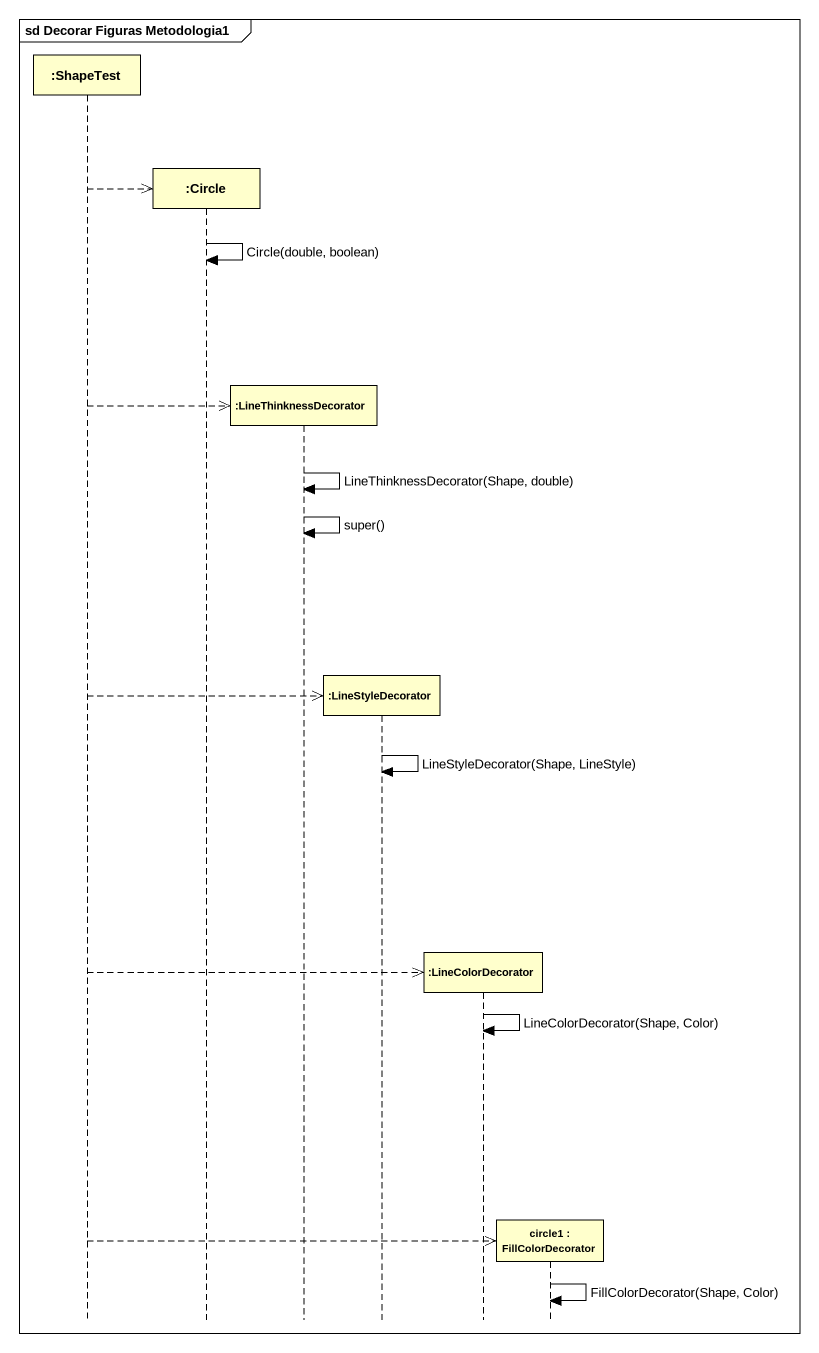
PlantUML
@startuml
mainframe sd Decorar Figuras Metodologia1
hide footbox
participant ":ShapeTest" as ShapeTest
participant ":Circle" as Circle_
participant ":LineThinknessDecorator" as LineThinknessDecorator
participant ":LineStyleDecorator" as LineStyleDecorator
participant ":LineColorDecorator" as LineColorDecorator
participant "circle1 : FillColorDecorator" as circle1

ShapeTest -->> Circle_ **
Circle_ -> Circle_ : Circle(double, boolean)
ShapeTest -->> LineThinknessDecorator **
LineThinknessDecorator -> LineThinknessDecorator : LineThinknessDecorator(Shape, double)
LineThinknessDecorator -> LineThinknessDecorator : super()
ShapeTest -->> LineStyleDecorator **
LineStyleDecorator -> LineStyleDecorator : LineStyleDecorator(Shape, LineStyle)
ShapeTest -->> LineColorDecorator **
LineColorDecorator -> LineColorDecorator : LineColorDecorator(Shape, Color)
ShapeTest -->> circle1 **
circle1 -> circle1 : FillColorDecorator(Shape, Color)
@enduml
